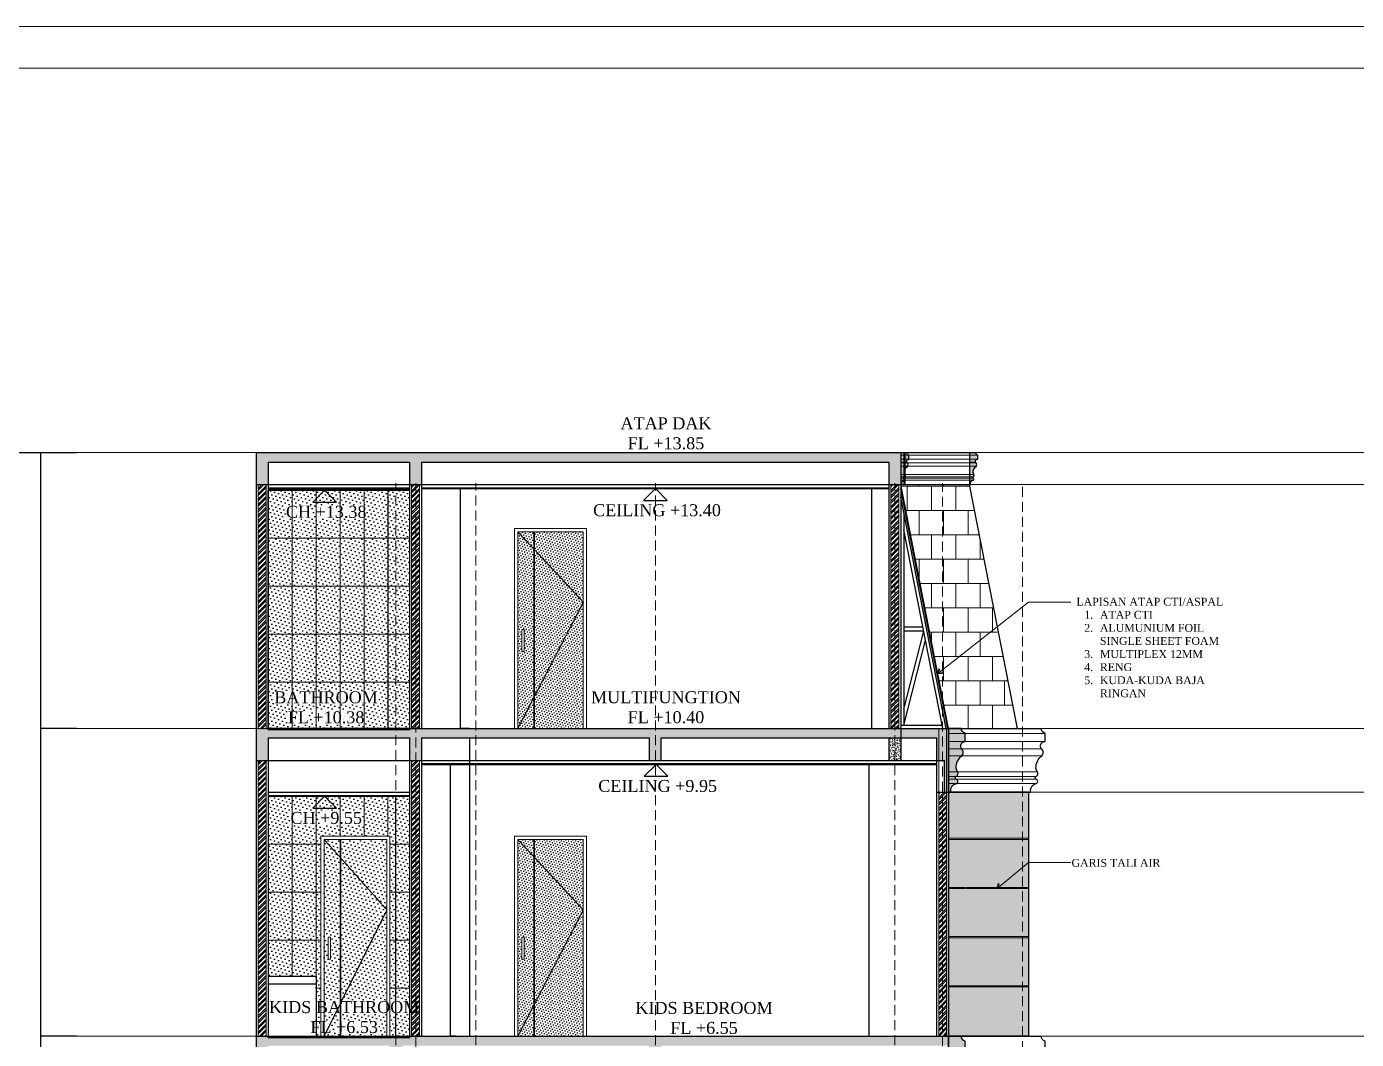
# Model space of a CAD drawing. Header units: millimetres. Extents: x -9564 to 494436, y -140371 to 4257.
# Drawn here: x 292177 to 308827, y -8415 to 4257 of the extents above; entities that cross this region are included whole.
import ezdxf

# ---------------------------------------------------------------- set-up
doc = ezdxf.new("R2010")
doc.units = ezdxf.units.MM
doc.header["$MEASUREMENT"] = 0
for name, pattern in [('DASHED', [0.75, 0.5, -0.25]), ('DASHED2', [0.375, 0.25, -0.125]), ('HIDDEN2', [0.1875, 0.125, -0.0625]), ('SLD-Solid', [0])]:
    doc.linetypes.add(name, pattern=pattern)
doc.layers.get('DEFPOINTS').update_dxf_attribs({"lineweight": 18})
for name, color, linetype, lineweight in [('09-Arsiran', 8, 'Continuous', 5), ('8', 8, 'Continuous', 5), ('AS', 8, 'HIDDEN2', 5), ('DIM', 1, 'Continuous', 5), ('Dimensi', 252, 'Continuous', 9), ('DINDING', 1, 'Continuous', 20), ('DOOR OPENING', 4, 'SLD-Solid', 5), ('LEGEND', 1, 'DASHED2', 50), ('XR-KOP A3_MOZART$0$KOP-A1$0$A-GRSKOP', 1, 'Continuous', 5)]:
    doc.layers.add(name, color=color, linetype=linetype, lineweight=lineweight)
for name, color, linetype in [('garis tipis', 251, 'Continuous'), ('HACH', 251, 'Continuous'), ('TEXT', 4, 'Continuous')]:
    doc.layers.add(name, color=color, linetype=linetype)
doc.styles.get("Standard").update_dxf_attribs({"font": 'arial.ttf'})
doc.styles.add('style1', font='times.ttf', dxfattribs={"height": 0.15})
doc.styles.add('style2', font='times.ttf', dxfattribs={"height": 0.18})
doc.dimstyles.new('ISO-25', dxfattribs={"dimtxt": 0.18, "dimasz": 0.12, "dimexe": 0.1, "dimexo": 0.1, "dimgap": 0.0625, "dimtad": 1, "dimtoh": 1, "dimdec": 0, "dimlfac": 1000, "dimtxsty": 'style2', "dimblk": 'ARCHTICK', "dimcen": 0.15, "dimclrd": 1, "dimclre": 1, "dimclrt": 4, "dimadec": 0, "dimazin": 0, "dimtfac": 1, "dimtdec": 0, "dimtmove": 0, "dimatfit": 3, "dimldrblk": 'OBLIQUE', "dimfxl": 1, "dimarcsym": 0})
pattern_1 = [(95, (184789.155, -140482.31), (28.018925, 23.5106715), [3.809999, -41.909992]), (40, (184789.155, -140482.31), (-32.0036846, 22.0353416), [3.0479994, -33.5281105]), (145.451445, (184791.49, -140480.35), (-3.984759, 45.546012), [3.238001, -35.618042]), (91.1842, (184781.97, -140475.125), (44.28204, 32.390676), [5.714999, -62.864988]), (141.635558, (184785.66, -140472.425), (-1.417323, 68.56534), [4.857004, -53.427112]), (36.18415, (184781.97, -140475.125), (-1.417323, 68.56534), [4.571993, -50.291937]), (66, (184787.36, -140473.328), (35.903989, 6.9790285), [3.809999, -41.909992]), (11, (184787.36, -140473.33), (-17.307982, 34.788232), [3.0479994, -33.527994]), (116.451445, (184790.35, -140472.747), (18.596007, 41.767261), [3.238001, -35.617981]), (82.5, (184789.155, -140482.309), (-11.52109165, 12.3946804), [0, -33.1215938, 0, -34.0359936, 0, -33.6549937]), (52.5, (184789.155, -140482.309), (-4.7179446, 23.6173956), [0, -19.4055963, 0, -32.359594, 0, -12.8269976]), (12.5, (184781.145, -140490.319), (19.9855688, 18.3652357), [0, -12.6999976, 0, -39.6239925, 0, -52.57799]), (2.5, (184777.553, -140493.911), (17.3527776, 24.544474), [0, -16.509997, 0, -26.314395, 0, -37.337993])]
pattern_2 = [(45, (251789.143, -140582.31), (-33.675954, 33.675954), []), (45, (251811.593, -140582.31), (-33.675954, 33.675954), [])]
pattern_3 = [(45, (184789.155, -140532.31), (-16.837977, 50.513931), [0, -47.624991])]

# ---------------------------------------------------------------- blocks, each defined once
blk = doc.blocks.new('lis atas')
at = {"true_color": 0x636466}
h = blk.add_hatch(color=251, dxfattribs=at)
h.dxf.hatch_style = 1
h.paths.add_polyline_path([(90.703, 140.132), (90.716, 140.132), (90.716, 140.147, -0.36498), (90.749, 140.187, 0.74874), (90.75, 140.215, -0.675931), (90.749, 140.231, 0.42987), (90.759, 140.26, -0.123299), (90.749, 140.283, -0.24485), (90.786, 140.361, 0.438632), (90.784, 140.404, -0.621787), (90.806, 140.451), (90.806, 140.501, -0.319918), (90.782, 140.532), (90.703, 140.532)])
blk.add_lwpolyline([(90.703, 140.132), (90.716, 140.132), (90.716, 140.147, -0.36498), (90.749, 140.187, 0.741922), (90.75, 140.214, -0.66528), (90.749, 140.231, 0.438756), (90.759, 140.26, -0.123299), (90.749, 140.283, -0.24485), (90.786, 140.361, 0.438632), (90.784, 140.404, -0.621787), (90.806, 140.451), (90.806, 140.501, -0.319918), (90.782, 140.532), (90.703, 140.532)], format="xyb", close=True)
blk = doc.blocks.new('lis 3')
at = {"true_color": 0x636466}
h = blk.add_hatch(color=251, dxfattribs=at)
h.dxf.hatch_style = 1
h.paths.add_polyline_path([(93.26, 135.846), (93.26, 135.946, -0.319918), (93.212, 136.009), (93.053, 136.009), (93.053, 135.209), (93.079, 135.209), (93.079, 135.238, -0.36498), (93.146, 135.317, 0.74874), (93.148, 135.373, -0.70461), (93.147, 135.407, 0.42104), (93.166, 135.463, -0.123299), (93.147, 135.51, -0.24485), (93.22, 135.667, 0.438632), (93.216, 135.752, -0.621787)])
blk.add_lwpolyline([(93.053, 135.209), (93.079, 135.209), (93.079, 135.238, -0.36498), (93.146, 135.317, 0.741922), (93.149, 135.373, -0.66528), (93.145, 135.406, 0.438756), (93.166, 135.463, -0.123299), (93.147, 135.51, -0.24485), (93.22, 135.667, 0.438632), (93.216, 135.752, -0.621787), (93.26, 135.846), (93.26, 135.946, -0.319918), (93.212, 136.009), (93.053, 136.009)], format="xyb", close=True)
blk = doc.blocks.new('aspot')
at = {"layer": '09-Arsiran'}
for p, q in [((110.262, 123.544), (110.262, 123.388)), ((112.012, 123.544), (112.012, 123.388)), ((113.012, 123.544), (113.012, 123.388)), ((115.26, 123.544), (115.26, 123.388)), ((118.257, 123.544), (118.257, 123.388)), ((119.857, 123.544), (119.857, 123.388)), ((109.873, 123.154), (110.029, 123.154)), ((110.496, 123.154), (110.652, 123.154)), ((111.623, 123.154), (111.779, 123.154)), ((112.246, 123.154), (112.402, 123.154)), ((112.623, 123.154), (112.779, 123.154)), ((113.246, 123.154), (113.402, 123.154)), ((114.871, 123.154), (115.026, 123.154)), ((115.493, 123.154), (115.649, 123.154)), ((117.868, 123.154), (118.024, 123.154)), ((118.857, 123.077), (118.857, 122.921)), ((119.468, 123.154), (119.624, 123.154)), ((110.274, 122.921), (110.274, 122.765)), ((112.024, 122.921), (112.024, 122.765)), ((113.024, 122.921), (113.024, 122.765)), ((115.271, 122.921), (115.271, 122.765)), ((118.269, 122.921), (118.269, 122.765)), ((119.869, 122.921), (119.869, 122.765)), ((112.512, 122.869), (112.512, 122.714)), ((118.468, 122.688), (118.624, 122.688)), ((118.491, 122.688), (118.647, 122.688)), ((119.091, 122.688), (119.247, 122.688)), ((112.123, 122.48), (112.279, 122.48)), ((112.746, 122.48), (112.902, 122.48)), ((118.869, 122.454), (118.869, 122.299)), ((112.524, 122.247), (112.524, 122.091))]:
    blk.add_line(p, q, dxfattribs=at)
for centre in [(110.262, 123.154), (112.012, 123.154), (113.012, 123.154), (115.26, 123.154), (118.257, 123.154), (119.857, 123.154), (118.857, 122.688), (112.512, 122.48)]:
    blk.add_circle(centre, 0.311, dxfattribs=at)
at = {"layer": 'AS'}
for p, q in [((110.262, 123.466), (110.262, 140.622)), ((112.012, 123.466), (112.012, 140.622)), ((112.262, 123.628), (112.262, 140.622)), ((113.012, 123.466), (113.012, 140.622)), ((115.26, 123.466), (115.26, 140.622)), ((118.257, 123.466), (118.257, 140.622)), ((118.857, 123.077), (118.857, 140.622)), ((119.857, 123.388), (119.857, 140.622)), ((112.262, 123.628), (112.512, 123.342)), ((112.512, 122.869), (112.512, 123.342))]:
    blk.add_line(p, q, dxfattribs=at)
at = {"layer": '09-Arsiran', "color": 2, "char_height": 0.228, "attachment_point": 1}
for s, insert in [('A', (110.16, 123.282)), ('B', (111.95, 123.277)), ('2', (112.95, 123.282)), ('D', (115.198, 123.282)), ('E', (118.195, 123.282)), ('G', (119.76, 123.282)), ('F', (118.795, 122.815)), ('C', (112.45, 122.607))]:
    blk.add_mtext_dynamic_manual_height_columns(s, width=0.05426, gutter_width=1.14, heights=[0], dxfattribs=dict(at, insert=insert))
blk = doc.blocks.new('_ArchTick')
at = {"color": 0, "linetype": 'ByBlock', "const_width": 0.15}
blk.add_lwpolyline([(-0.5, -0.5), (0.5, 0.5)], dxfattribs=at)
blk = doc.blocks.new('*D886')
at = {"color": 1, "lineweight": -2, "transparency": 16777216}
for p, q in [((292800, -8374), (292354, -8374)), ((292354, -12224), (292354, -8374)), ((292800, -12224), (292354, -12224))]:
    blk.add_line(p, q, dxfattribs=at)
at = {"layer": 'DEFPOINTS', "color": 0, "transparency": 16777216}
for p in [(292354, -8374), (292800, -8374), (292800, -12224)]:
    blk.add_point(p, dxfattribs=at)
at = {"color": 1, "lineweight": -2, "transparency": 16777216, "xscale": 0.12, "yscale": 0.12, "zscale": 0.12}
for p, rotation in [((292354, -8374), 90), ((292354, -12224), 270)]:
    blk.add_blockref('_ArchTick', p, dxfattribs=dict(at, rotation=rotation))
at = {"color": 4, "transparency": 16777216, "insert": (292354, -10299), "char_height": 0.18, "attachment_point": 5, "rotation": 90, "style": 'style2'}
blk.add_mtext('3849999', dxfattribs=at)
blk = doc.blocks.new('_Oblique')
at = {"color": 0, "linetype": 'ByBlock', "lineweight": -2}
blk.add_line((-0.5, -0.5), (0.5, 0.5), dxfattribs=at)
blk = doc.blocks.new('*D737')
at = {"color": 1, "lineweight": -2, "transparency": 16777216}
for p, q in [((292800, -4524), (292354, -4524)), ((292354, -8374), (292354, -4524)), ((292800, -8374), (292354, -8374))]:
    blk.add_line(p, q, dxfattribs=at)
at = {"layer": 'DEFPOINTS', "color": 0, "transparency": 16777216}
for p in [(292354, -4524), (292800, -4524), (292800, -8374)]:
    blk.add_point(p, dxfattribs=at)
at = {"color": 1, "lineweight": -2, "transparency": 16777216, "xscale": 0.12, "yscale": 0.12, "zscale": 0.12}
for p, rotation in [((292354, -4524), 90), ((292354, -8374), 270)]:
    blk.add_blockref('_ArchTick', p, dxfattribs=dict(at, rotation=rotation))
at = {"color": 4, "transparency": 16777216, "insert": (292354, -6449), "char_height": 0.18, "attachment_point": 5, "rotation": 90, "style": 'style2'}
blk.add_mtext('3849999', dxfattribs=at)
blk = doc.blocks.new('*D887')
at = {"color": 1, "lineweight": -2, "transparency": 16777216}
for p, q in [((292800, -1074), (292354, -1074)), ((292354, -4524), (292354, -1074)), ((292800, -4524), (292354, -4524))]:
    blk.add_line(p, q, dxfattribs=at)
at = {"layer": 'DEFPOINTS', "color": 0, "transparency": 16777216}
for p in [(292354, -1074), (292800, -1074), (292800, -4524)]:
    blk.add_point(p, dxfattribs=at)
at = {"color": 1, "lineweight": -2, "transparency": 16777216, "xscale": 0.12, "yscale": 0.12, "zscale": 0.12}
for p, rotation in [((292354, -1074), 90), ((292354, -4524), 270)]:
    blk.add_blockref('_ArchTick', p, dxfattribs=dict(at, rotation=rotation))
at = {"color": 4, "transparency": 16777216, "insert": (292354, -2799), "char_height": 0.18, "attachment_point": 5, "rotation": 90, "style": 'style2'}
blk.add_mtext('3449999', dxfattribs=at)
blk = doc.blocks.new('*D738')
at = {"color": 1, "lineweight": -2, "transparency": 16777216}
for p, q in [((292354, -1074), (291819, -1074)), ((291819, -1074), (291819, -14924)), ((292354, -14924), (291819, -14924))]:
    blk.add_line(p, q, dxfattribs=at)
at = {"layer": 'DEFPOINTS', "color": 0, "transparency": 16777216}
for p in [(292354, -1074), (291819, -14924), (292354, -14924)]:
    blk.add_point(p, dxfattribs=at)
at = {"color": 1, "lineweight": -2, "transparency": 16777216, "xscale": 0.12, "yscale": 0.12, "zscale": 0.12}
for p, rotation in [((291819, -1074), 90), ((291819, -14924), 270)]:
    blk.add_blockref('_ArchTick', p, dxfattribs=dict(at, rotation=rotation))
at = {"color": 4, "transparency": 16777216, "insert": (291819, -7999), "char_height": 0.18, "attachment_point": 5, "rotation": 90, "style": 'style2'}
blk.add_mtext('13849997', dxfattribs=at)
blk = doc.blocks.new('*D924')
at = {"color": 1, "lineweight": -2, "transparency": 16777216}
for p, q in [((302656, -4974), (302725, -4974)), ((302725, -8374), (302725, -4974)), ((302656, -8374), (302725, -8374))]:
    blk.add_line(p, q, dxfattribs=at)
at = {"layer": 'DEFPOINTS', "color": 0, "transparency": 16777216}
for p in [(302656, -4974), (302725, -4974), (302656, -8374)]:
    blk.add_point(p, dxfattribs=at)
at = {"color": 1, "lineweight": -2, "transparency": 16777216, "xscale": 0.12, "yscale": 0.12, "zscale": 0.12}
for p, rotation in [((302725, -4974), 90), ((302725, -8374), 270)]:
    blk.add_blockref('_ArchTick', p, dxfattribs=dict(at, rotation=rotation))
at = {"color": 4, "transparency": 16777216, "insert": (302725, -6674), "char_height": 0.18, "attachment_point": 5, "rotation": 90, "style": 'style2'}
blk.add_mtext('3399999', dxfattribs=at)
blk = doc.blocks.new('*D925')
at = {"color": 1, "lineweight": -2, "transparency": 16777216}
for p, q in [((302676, -1524), (302758, -1524)), ((302758, -4524), (302758, -1524)), ((302676, -4524), (302758, -4524))]:
    blk.add_line(p, q, dxfattribs=at)
at = {"layer": 'DEFPOINTS', "color": 0, "transparency": 16777216}
for p in [(302676, -1524), (302758, -1524), (302676, -4524)]:
    blk.add_point(p, dxfattribs=at)
at = {"color": 1, "lineweight": -2, "transparency": 16777216, "xscale": 0.12, "yscale": 0.12, "zscale": 0.12}
for p, rotation in [((302758, -1524), 90), ((302758, -4524), 270)]:
    blk.add_blockref('_ArchTick', p, dxfattribs=dict(at, rotation=rotation))
at = {"color": 4, "transparency": 16777216, "insert": (302758, -3024), "char_height": 0.18, "attachment_point": 5, "rotation": 90, "style": 'style2'}
blk.add_mtext('2999999', dxfattribs=at)
blk = doc.blocks.new('hsdh')
at = {"layer": 'XR-KOP A3_MOZART$0$KOP-A1$0$A-GRSKOP', "color": 0, "linetype": 'Continuous', "lineweight": 5}
blk.add_lwpolyline([(145480, 82601), (107945, 82601), (107945, 56197), (145480, 56197)], close=True, dxfattribs=at)
at = {"layer": 'XR-KOP A3_MOZART$0$KOP-A1$0$A-GRSKOP', "color": 5, "linetype": 'Continuous', "lineweight": 5}
blk.add_lwpolyline([(145017, 82138), (108409, 82138), (108409, 56660), (145017, 56660)], close=True, dxfattribs=at)
blk = doc.blocks.new('*D957')
at = {"color": 1, "lineweight": -2, "transparency": 16777216}
for p, q in [((297532, -4974), (297486, -4974)), ((297486, -8374), (297486, -4974)), ((297549, -8374), (297486, -8374))]:
    blk.add_line(p, q, dxfattribs=at)
at = {"layer": 'DEFPOINTS', "color": 0, "transparency": 16777216}
for p in [(297486, -4974), (297532, -4974), (297549, -8374)]:
    blk.add_point(p, dxfattribs=at)
at = {"color": 1, "lineweight": -2, "transparency": 16777216, "xscale": 0.12, "yscale": 0.12, "zscale": 0.12}
for p, rotation in [((297486, -4974), 90), ((297486, -8374), 270)]:
    blk.add_blockref('_ArchTick', p, dxfattribs=dict(at, rotation=rotation))
at = {"color": 4, "transparency": 16777216, "insert": (297486, -6674), "char_height": 0.18, "attachment_point": 5, "rotation": 90, "style": 'style2'}
blk.add_mtext('3399999', dxfattribs=at)
blk = doc.blocks.new('*D958')
at = {"color": 1, "lineweight": -2, "transparency": 16777216}
for p, q in [((296849, -5374), (296801, -5374)), ((296802, -8374), (296802, -5374)), ((296849, -8374), (296801, -8374))]:
    blk.add_line(p, q, dxfattribs=at)
at = {"layer": 'DEFPOINTS', "color": 0, "transparency": 16777216}
for p in [(296802, -5374), (296849, -5374), (296849, -8374)]:
    blk.add_point(p, dxfattribs=at)
at = {"color": 1, "lineweight": -2, "transparency": 16777216, "xscale": 0.12, "yscale": 0.12, "zscale": 0.12}
for p, rotation in [((296802, -5374), 90), ((296802, -8374), 270)]:
    blk.add_blockref('_ArchTick', p, dxfattribs=dict(at, rotation=rotation))
at = {"color": 4, "transparency": 16777216, "insert": (296801, -6874), "char_height": 0.18, "attachment_point": 5, "rotation": 90, "style": 'style2'}
blk.add_mtext('2999999', dxfattribs=at)
blk = doc.blocks.new('*D959')
at = {"color": 1, "lineweight": -2, "transparency": 16777216}
for p, q in [((297724, -1524), (297609, -1524)), ((297609, -4524), (297609, -1524)), ((297724, -4524), (297609, -4524))]:
    blk.add_line(p, q, dxfattribs=at)
at = {"layer": 'DEFPOINTS', "color": 0, "transparency": 16777216}
for p in [(297609, -1524), (297724, -1524), (297724, -4524)]:
    blk.add_point(p, dxfattribs=at)
at = {"color": 1, "lineweight": -2, "transparency": 16777216, "xscale": 0.12, "yscale": 0.12, "zscale": 0.12}
for p, rotation in [((297609, -1524), 90), ((297609, -4524), 270)]:
    blk.add_blockref('_ArchTick', p, dxfattribs=dict(at, rotation=rotation))
at = {"color": 4, "transparency": 16777216, "insert": (297609, -3024), "char_height": 0.18, "attachment_point": 5, "rotation": 90, "style": 'style2'}
blk.add_mtext('2999999', dxfattribs=at)
blk = doc.blocks.new('*D960')
at = {"color": 1, "lineweight": -2, "transparency": 16777216}
for p, q in [((296801, -1524), (296701, -1524)), ((296702, -4524), (296702, -1524)), ((296801, -4524), (296701, -4524))]:
    blk.add_line(p, q, dxfattribs=at)
at = {"layer": 'DEFPOINTS', "color": 0, "transparency": 16777216}
for p in [(296702, -1524), (296802, -1524), (296802, -4524)]:
    blk.add_point(p, dxfattribs=at)
at = {"color": 1, "lineweight": -2, "transparency": 16777216, "xscale": 0.12, "yscale": 0.12, "zscale": 0.12}
for p, rotation in [((296702, -1524), 90), ((296702, -4524), 270)]:
    blk.add_blockref('_ArchTick', p, dxfattribs=dict(at, rotation=rotation))
at = {"color": 4, "transparency": 16777216, "insert": (296701, -3024), "char_height": 0.18, "attachment_point": 5, "rotation": 90, "style": 'style2'}
blk.add_mtext('2999999', dxfattribs=at)

msp = doc.modelspace()

# ---------------------------------------------------------------- hatches: boundary and pattern name
h = msp.add_hatch()
h.set_pattern_fill('ANSI32', color=8, scale=4.999999)
h.set_pattern_definition(pattern_2)
h.paths.add_polyline_path([(295176.5237, -1473.5402), (295076.5238, -1473.5402), (295076.5238, -4523.5396), (295176.5237, -4523.5396)])
h.paths.add_polyline_path([(297096.5253, -1473.5402), (297051.5234, -1473.5402), (297051.5234, -4523.5396), (297096.5253, -4523.5396)])
h.paths.add_polyline_path([(297051.5234, -1473.5402), (296996.5253, -1473.5402), (296996.5253, -4523.5396), (297051.5234, -4523.5396)])
h.paths.add_polyline_path([(303096.5238, -1473.5402), (303046.5239, -1473.5402), (303046.5239, -4523.5396), (303096.5238, -4523.5396)])
h.paths.add_polyline_path([(303046.5239, -1473.5402), (302996.5238, -1473.5402), (302996.5238, -4523.5396), (303046.5239, -4523.5396)])
h = msp.add_hatch()
h.set_pattern_fill('DOTS', color=8, scale=29.999994, angle=45)
h.set_pattern_definition([(45, (184789.155, -140482.31), (-16.837977, 50.513931), [0, -47.624991])])
h.paths.add_polyline_path([(295201.5237, -1543.5402), (296971.5253, -1543.5402), (296971.5253, -4523.5396), (295201.5237, -4523.5396)])
h = msp.add_hatch()
h.set_pattern_fill('DOTS', color=8, scale=19.999996, angle=45)
h.set_pattern_definition([(45, (184789.155, -136682.31), (-11.225318, 33.675954), [0, -31.749994])])
h.paths.add_polyline_path([(298536.5742, -4118.9056), (298536.5742, -4523.5396), (299146.5741, -4523.5396), (299146.5741, -2943.5399)])
h.paths.add_polyline_path([(298526.5742, -2278.1742), (298326.5742, -2063.5401), (298326.5742, -4523.5396), (298526.5742, -4138.1739)])
h.paths.add_polyline_path([(298406.5742, -3561.0398), (298376.5742, -3561.0398), (298376.5742, -3286.0399), (298406.5742, -3286.0399)], flags=16)
h.paths.add_polyline_path([(298526.5742, -4138.1739), (298326.5742, -4523.5396), (298526.5742, -4523.5396)], flags=17)
h.paths.add_polyline_path([(298536.5742, -4118.9056), (299146.5741, -2943.5399), (298536.5742, -2288.9059)])
h.paths.add_polyline_path([(298536.5742, -2063.5401), (298536.5742, -2288.9059), (299146.5741, -2943.5399), (299146.5741, -2063.5401)])
h.paths.add_polyline_path([(298526.5742, -2063.5401), (298326.5742, -2063.5401), (298526.5742, -2278.1742)], flags=17)
h = msp.add_hatch()
h.set_pattern_fill('ANSI32', color=8, scale=4.999999)
h.set_pattern_definition(pattern_2)
h.paths.add_polyline_path([(303696.5238, -5323.5395), (303646.5238, -5323.5395), (303646.5238, -8373.5389), (303696.5238, -8373.5389)])
h.paths.add_polyline_path([(303646.5238, -5323.5395), (303596.5238, -5323.5395), (303596.5238, -8373.5389), (303646.5238, -8373.5389)])
h.paths.add_polyline_path([(297051.5234, -4923.5396), (296996.5253, -4923.5396), (296996.5253, -8373.5389), (297051.5234, -8373.5389)])
h.paths.add_polyline_path([(297096.5253, -4923.5396), (297051.5234, -4923.5396), (297051.5234, -8373.5389), (297096.5253, -8373.5389)])
h.paths.add_polyline_path([(295176.5237, -4923.5396), (295076.5238, -4923.5396), (295076.5238, -8373.5389), (295176.5237, -8373.5389)])
h = msp.add_hatch()
h.set_pattern_fill('DOTS', color=8, scale=19.999996, angle=45)
h.set_pattern_definition([(45, (264044.216, -140582.31), (-11.225318, 33.675954), [0, -31.749994])])
h.paths.add_polyline_path([(303721.5237, -5323.5395), (304721.5238, -5323.5395), (304721.5238, -8373.5389), (303721.5237, -8373.5389)])
h = msp.add_hatch()
h.set_pattern_fill('DOTS', color=8, scale=29.999994, angle=45)
h.set_pattern_definition(pattern_3)
h.paths.add_polyline_path([(295201.5237, -5373.5395), (296971.5253, -5373.5395), (296971.5253, -8373.5389), (296726.5226, -8373.5389), (296726.5226, -5873.5394), (295861.5236, -5873.5394), (295861.5236, -8373.5389), (295801.5236, -8373.5389), (295801.5236, -7623.5391), (295201.5237, -7623.5391)])
h = msp.add_hatch()
h.set_pattern_fill('DOTS', color=8, scale=29.999994, angle=45)
h.set_pattern_definition(pattern_3)
h.paths.add_polyline_path([(296111.5236, -7950.8634), (296111.5236, -8373.5389), (296686.5226, -8373.5389), (296686.5226, -6793.5392)])
h.paths.add_polyline_path([(295901.5236, -8373.5389), (296101.5236, -7970.9908), (296101.5236, -6137.7434), (295901.5236, -5913.5394)])
h.paths.add_polyline_path([(295981.5236, -7411.0391), (295951.5236, -7411.0391), (295951.5236, -7136.0392), (295981.5236, -7136.0392)], flags=16)
h.paths.add_polyline_path([(295901.5236, -8373.5389), (296101.5236, -8373.5389), (296101.5236, -7970.9908)], flags=17)
h.paths.add_polyline_path([(296111.5236, -7950.8634), (296686.5226, -6793.5392), (296111.5236, -6148.9536)])
h.paths.add_polyline_path([(296111.5236, -5913.5394), (296111.5236, -6148.9536), (296686.5226, -6793.5392), (296686.5226, -5913.5394)])
h.paths.add_polyline_path([(296101.5236, -6137.7434), (296101.5236, -5913.5394), (295901.5236, -5913.5394)], flags=17)
h = msp.add_hatch()
h.set_pattern_fill('DOTS', color=8, scale=19.999996, angle=45)
h.set_pattern_definition([(45, (184789.155, -140532.31), (-11.225318, 33.675954), [0, -31.749994])])
h.paths.add_polyline_path([(298536.5742, -7968.9049), (298536.5742, -8373.5389), (299146.5741, -8373.5389), (299146.5741, -6793.5392)])
h.paths.add_polyline_path([(298526.5742, -6128.1735), (298326.5742, -5913.5394), (298326.5742, -8373.5389), (298526.5742, -7988.1731)])
h.paths.add_polyline_path([(298406.5742, -7411.0391), (298376.5742, -7411.0391), (298376.5742, -7136.0392), (298406.5742, -7136.0392)], flags=16)
h.paths.add_polyline_path([(298526.5742, -7988.1731), (298326.5742, -8373.5389), (298526.5742, -8373.5389)], flags=17)
h.paths.add_polyline_path([(298536.5742, -7968.9049), (299146.5741, -6793.5392), (298536.5742, -6138.9052)])
h.paths.add_polyline_path([(298536.5742, -5913.5394), (298536.5742, -6138.9052), (299146.5741, -6793.5392), (299146.5741, -5913.5394)])
h.paths.add_polyline_path([(298526.5742, -5913.5394), (298326.5742, -5913.5394), (298526.5742, -6128.1735)], flags=17)
at = {"layer": '09-Arsiran'}
h = msp.add_hatch(dxfattribs=at)
h.set_pattern_fill('AR-B88', color=256, scale=1.5, angle=0.001)
h.set_pattern_definition([(0.001, (184789.16, -140482.3), (-0.0053, 304.79994), []), (90.001, (184789.16, -140482.31), (-152.40529, 304.79728), [304.79994, -304.79994])])
h.paths.add_polyline_path([(303646.5238, -4142.2903), (303721.5237, -4523.5396), (304581.8594, -4523.5396), (303981.8595, -1473.5402), (303646.5238, -1473.5402)])
h.paths.add_polyline_path([(303646.5238, -1473.5402), (303121.5238, -1473.5402), (303646.5238, -4142.2903)])
at = {"layer": 'DIM', "true_color": 0x636466}
h = msp.add_hatch(dxfattribs=at)
h.set_pattern_fill('AR-CONC', color=251, scale=0.2, angle=45)
h.set_pattern_definition(pattern_1)
h.paths.add_polyline_path([(295051.5238, -1073.5403), (295051.5238, -1473.5402), (295201.5237, -1473.5402), (295201.5237, -1193.5403), (296971.5253, -1193.5403), (296971.5253, -1473.5402), (297121.5253, -1473.5402), (297121.5253, -1193.5403), (302971.5238, -1193.5403), (302971.5238, -1473.5402), (303121.5238, -1473.5402), (303121.5238, -1073.5403)])
h = msp.add_hatch(dxfattribs=at)
h.set_pattern_fill('AR-CONC', color=251, scale=0.2, angle=45)
h.set_pattern_definition([(95, (184801.742, -136682.23), (28.018925, 23.5106715), [3.809999, -41.909992]), (40, (184801.742, -136682.23), (-32.003685, 22.0353416), [3.0479994, -33.5281105]), (145.451445, (184804.077, -136680.27), (-3.984759, 45.546012), [3.238001, -35.618042]), (91.1842, (184794.56, -136675.046), (44.28204, 32.390676), [5.714999, -62.864988]), (141.635558, (184798.25, -136672.347), (-1.417323, 68.56534), [4.857004, -53.427112]), (36.18415, (184794.56, -136675.046), (-1.417323, 68.56534), [4.571993, -50.291937]), (66, (184799.946, -136673.25), (35.903989, 6.9790285), [3.809999, -41.909992]), (11, (184799.946, -136673.25), (-17.307982, 34.788232), [3.0479994, -33.527994]), (116.451445, (184802.94, -136672.67), (18.596007, 41.767261), [3.238001, -35.617981]), (82.5, (184801.742, -136682.23), (-11.5210916, 12.3946804), [0, -33.1215938, 0, -34.0359936, 0, -33.6549937]), (52.5, (184801.742, -136682.23), (-4.7179446, 23.6173956), [0, -19.4055963, 0, -32.359594, 0, -12.8269976]), (12.5, (184793.732, -136690.24), (19.9855688, 18.3652357), [0, -12.6999976, 0, -39.6239925, 0, -52.57799]), (2.5, (184790.14, -136693.833), (17.3527776, 24.544474), [0, -16.509997, 0, -26.314395, 0, -37.337993])])
h.paths.add_polyline_path([(297814.1104, -4523.4604), (297064.1105, -4523.4604), (297064.1105, -4643.4604), (297814.1104, -4643.4604)])
h.paths.add_polyline_path([(296814.1106, -4543.5396), (295051.5238, -4543.5396), (295051.5238, -4923.4604), (295201.5237, -4923.4604), (295201.5237, -4643.4604), (296971.5253, -4643.4604), (296971.5253, -4923.4604), (296814.1106, -4923.4604)])
h.paths.add_polyline_path([(300061.6116, -4523.4604), (297814.1104, -4523.4604), (297814.1104, -4643.4604), (299974.0245, -4643.4604), (299974.0245, -4923.4604), (300061.6116, -4923.4604)])
h.paths.add_polyline_path([(302984.111, -4523.4604), (300061.6116, -4523.4604), (300061.6116, -4923.4604), (300124.0245, -4923.5396), (300124.0245, -4643.5396), (302984.111, -4643.4604)])
h.paths.add_polyline_path([(303121.5238, -4523.4604), (302984.111, -4523.4604), (302984.111, -4643.4604), (303121.5238, -4643.4604)])
h.paths.add_polyline_path([(296971.5253, -4523.4604), (296971.5253, -4543.5396), (296814.1106, -4543.5396), (296814.1106, -4923.4604), (297121.5253, -4923.4604), (297121.5253, -4643.4604), (297064.1105, -4643.4604), (297064.1105, -4523.4604)])
h = msp.add_hatch(dxfattribs=at)
h.set_pattern_fill('AR-CONC', color=251, scale=0.2, angle=45)
h.set_pattern_definition([(95, (184789.155, -136682.31), (28.018925, 23.5106715), [3.809999, -41.909992]), (40, (184789.155, -136682.31), (-32.003685, 22.0353416), [3.0479994, -33.5281105]), (145.451445, (184791.49, -136680.35), (-3.984759, 45.546012), [3.238001, -35.618042]), (91.1842, (184781.97, -136675.125), (44.28204, 32.390676), [5.714999, -62.864988]), (141.635558, (184785.66, -136672.426), (-1.417323, 68.56534), [4.857004, -53.427112]), (36.18415, (184781.97, -136675.125), (-1.417323, 68.56534), [4.571993, -50.291937]), (66, (184787.36, -136673.33), (35.903989, 6.9790285), [3.809999, -41.909992]), (11, (184787.36, -136673.33), (-17.307982, 34.788232), [3.0479994, -33.527994]), (116.451445, (184790.35, -136672.748), (18.596007, 41.767261), [3.238001, -35.617981]), (82.5, (184789.155, -136682.31), (-11.5210916, 12.3946804), [0, -33.1215938, 0, -34.0359936, 0, -33.6549937]), (52.5, (184789.155, -136682.31), (-4.7179446, 23.6173956), [0, -19.4055963, 0, -32.359594, 0, -12.8269976]), (12.5, (184781.145, -136690.32), (19.9855688, 18.3652357), [0, -12.6999976, 0, -39.6239925, 0, -52.57799]), (2.5, (184777.553, -136693.912), (17.3527776, 24.544474), [0, -16.509997, 0, -26.314395, 0, -37.337993])])
h.paths.add_polyline_path([(303121.5238, -4643.5396), (303046.5239, -4643.5396), (303046.5239, -4923.5396), (303121.5238, -4923.5396)])
h.paths.add_polyline_path([(303046.5239, -4643.5396), (302971.5238, -4643.5396), (302971.5238, -4923.5396), (303046.5239, -4923.5396)])
h = msp.add_hatch(dxfattribs=at)
h.set_pattern_fill('AR-CONC', color=251, scale=0.2, angle=45)
h.set_pattern_definition(pattern_1)
h.paths.add_polyline_path([(303646.5238, -4523.5396), (303121.5238, -4523.5396), (303121.5238, -4643.5396), (303571.5237, -4643.5396), (303571.5237, -4923.5396), (303646.5238, -4923.5396)])
h.paths.add_polyline_path([(303721.5237, -4523.5396), (303646.5238, -4523.5396), (303646.5238, -4923.5396), (303671.5237, -4923.5396), (303671.5237, -5323.5395), (303721.5237, -5323.5395)])
h = msp.add_hatch(dxfattribs=at)
h.set_pattern_fill('AR-CONC', color=251, scale=0.2, angle=45)
h.set_pattern_definition([(95, (184789.155, -140532.31), (28.018925, 23.5106715), [3.809999, -41.909992]), (40, (184789.155, -140532.31), (-32.003685, 22.0353416), [3.0479994, -33.5281105]), (145.451445, (184791.49, -140530.35), (-3.984759, 45.546012), [3.238001, -35.618042]), (91.1842, (184781.97, -140525.125), (44.28204, 32.390676), [5.714999, -62.864988]), (141.635558, (184785.66, -140522.425), (-1.417323, 68.56534), [4.857004, -53.427112]), (36.18415, (184781.97, -140525.125), (-1.417323, 68.56534), [4.571993, -50.291937]), (66, (184787.36, -140523.328), (35.903989, 6.9790285), [3.809999, -41.909992]), (11, (184787.36, -140523.33), (-17.307982, 34.788232), [3.0479994, -33.527994]), (116.451445, (184790.35, -140522.747), (18.596007, 41.767261), [3.238001, -35.617981]), (82.5, (184789.155, -140532.309), (-11.5210916, 12.3946804), [0, -33.1215938, 0, -34.0359936, 0, -33.6549937]), (52.5, (184789.155, -140532.309), (-4.7179446, 23.6173956), [0, -19.4055963, 0, -32.359594, 0, -12.8269976]), (12.5, (184781.145, -140540.319), (19.9855688, 18.3652357), [0, -12.6999976, 0, -39.6239925, 0, -52.57799]), (2.5, (184777.553, -140543.911), (17.3527776, 24.544474), [0, -16.509997, 0, -26.314395, 0, -37.337993])])
h.paths.add_polyline_path([(297801.5232, -8373.5389), (297051.5234, -8373.5389), (297051.5234, -8493.5389), (297801.5232, -8493.5389)])
h.paths.add_polyline_path([(300049.0245, -8373.5389), (297801.5232, -8373.5389), (297801.5232, -8493.5389), (299974.0245, -8493.5389), (299974.0245, -8873.5388), (300049.0245, -8873.5388)])
h.paths.add_polyline_path([(302971.5238, -8373.5389), (300049.0245, -8373.5389), (300049.0245, -8873.5388), (300124.0245, -8873.5388), (300124.0245, -8493.5389), (302971.5238, -8493.5389)])
h.paths.add_polyline_path([(303721.5231, -8373.5389), (302971.5238, -8373.5389), (302971.5238, -8493.5389), (303721.5231, -8493.5389)])
h.paths.add_polyline_path([(296971.5253, -8373.5389), (296971.5253, -8393.5389), (296801.5234, -8393.5389), (296801.5234, -8873.5388), (296876.5226, -8873.5388), (296876.5226, -8493.5389), (297051.5234, -8493.5389), (297051.5234, -8373.5389)])
h.paths.add_polyline_path([(296801.5234, -8393.5389), (295201.5237, -8393.5389), (295201.5237, -8373.5389), (295051.5238, -8373.5389), (295051.5238, -8873.5388), (295201.5237, -8873.5388), (295201.5237, -8493.5389), (296726.5226, -8493.5389), (296726.5226, -8873.5388), (296801.5234, -8873.5388)])

# ---------------------------------------------------------------- linework, layer by layer
for p, q in [((295051.5238, -1073.5403), (295051.5238, -15283.5376)), ((295051.5238, -1073.5403), (303981.8598, -1073.5403)), ((303121.5238, -1073.5403), (303121.5238, -4923.5396)), ((303161.5238, -1073.5403), (303161.5238, -1473.5402)), ((303171.5238, -1073.5403), (303171.5238, -1473.5402)), ((295201.5237, -1193.5403), (295201.5237, -4523.5396)), ((295201.5237, -1193.5403), (296971.5253, -1193.5403)), ((296971.5253, -1193.5403), (296971.5253, -4523.5396)), ((297121.5253, -1193.5403), (302971.5238, -1193.5403)), ((297121.5253, -1193.5403), (297121.5253, -4523.5396)), ((302971.5238, -1193.5403), (302971.5238, -4523.5396)), ((303121.5238, -1193.5403), (303198.0866, -1193.5403)), ((303981.8598, -1193.5403), (304058.4223, -1193.5403)), ((303721.5237, -4523.5396), (303121.5238, -1473.5402)), ((304581.8594, -4523.5396), (303981.8595, -1473.5402)), ((296107.4767, -1523.5402), (295201.5237, -1523.5402)), ((296971.5253, -1543.5402), (295201.5237, -1543.5402)), ((297121.5253, -1523.5402), (302971.5238, -1523.5402)), ((303711.332, -4523.5396), (303121.5238, -1525.3478)), ((303690.9487, -4523.5396), (303121.5238, -1628.963)), ((303161.5238, -1832.2963), (303161.5238, -4483.5397)), ((303650.1821, -4523.5396), (303161.5238, -2039.5267)), ((303401.0666, -3257.2025), (303161.5238, -3257.2025)), ((303161.5238, -4281.8328), (303410.9026, -3307.2025)), ((303410.9026, -3307.2025), (303161.5238, -3307.2025)), ((303161.5238, -4483.5397), (303433.3355, -3421.2364)), ((303121.5238, -4483.5397), (303642.3132, -4483.5397)), ((295051.5238, -4523.5396), (303121.5238, -4523.5396)), ((295201.5237, -4543.5396), (295201.5237, -4523.5396)), ((296971.5253, -4543.5396), (295201.5237, -4543.5396)), ((295201.5237, -4643.5396), (295201.5237, -8373.5389)), ((295201.5237, -4643.5396), (296971.5253, -4643.5396)), ((296971.5253, -4523.5396), (296971.5253, -4543.5396)), ((296971.5253, -4643.5396), (296971.5253, -8373.5389)), ((297121.5253, -4643.5396), (299974.0245, -4643.5396)), ((297121.5253, -4643.5396), (297121.5253, -8373.5389)), ((297721.5252, -4643.5396), (297721.5252, -8373.5389)), ((299974.0245, -4923.5396), (299974.0245, -4643.5396)), ((300124.0245, -4643.5396), (302971.5242, -4643.5396)), ((300124.0245, -4923.5396), (300124.0245, -4643.5396)), ((302971.5238, -4643.5396), (302971.5238, -4923.5396)), ((302971.5242, -4643.5396), (303571.5237, -4643.5396)), ((303121.5238, -4523.5396), (304880.2737, -4523.5396)), ((303571.5238, -8373.5389), (303571.5238, -4643.5396)), ((303721.5237, -4523.5396), (303721.5237, -5323.5395)), ((303721.5238, -11463.5752), (303721.5238, -4523.5396)), ((297121.5253, -4973.5396), (303571.5238, -4973.5396)), ((302971.5238, -4923.5396), (303121.5238, -4923.5396)), ((303571.5238, -4923.5396), (303671.5237, -4923.5396)), ((303671.5237, -5323.5395), (303671.5237, -4923.5396)), ((295201.5237, -5323.5395), (296971.5253, -5323.5395)), ((303571.5237, -5323.5395), (303721.5238, -5323.5395)), ((303721.5237, -5323.5395), (303721.5237, -8373.5389)), ((304721.5238, -5323.5395), (303721.5238, -5323.5395)), ((304721.5238, -5323.5395), (304721.5238, -8373.5389)), ((295201.5237, -5363.5395), (296971.5253, -5363.5395)), ((296107.4767, -5373.5395), (295201.5237, -5373.5395)), ((295201.5237, -5373.5395), (296971.5253, -5373.5395)), ((295201.5237, -7623.5391), (295801.5236, -7623.5391)), ((295801.5236, -7623.5391), (295801.5236, -7723.539)), ((295801.5236, -7723.539), (295201.5237, -7723.539)), ((295801.5236, -7723.539), (295801.5236, -8373.5389)), ((295051.5238, -8373.5389), (303721.5234, -8373.5389)), ((295201.5237, -8393.5389), (295201.5237, -8373.5389)), ((296971.5253, -8393.5389), (295201.5237, -8393.5389)), ((296971.5253, -8373.5389), (296971.5253, -8393.5389)), ((303721.5234, -8373.5389), (304880.2737, -8373.5389))]:
    msp.add_line(p, q)
for points in [[(295201.5237, -1543.5402), (296971.5253, -1543.5402), (296971.5253, -4523.5396), (295201.5237, -4523.5396)], [(303721.5237, -5323.5395), (304721.5238, -5323.5395), (304721.5238, -8373.5389), (303721.5237, -8373.5389)]]:
    msp.add_lwpolyline(points, close=True)
for points in [[(295907.5581, -1543.5402), (295759.5637, -1691.5346), (296055.5525, -1691.5346), (295907.5581, -1543.5402)], [(300049.0245, -1523.5402), (299901.0301, -1671.5346), (300197.0189, -1671.5346), (300049.0245, -1523.5402)], [(300057.4013, -4973.5396), (299909.4069, -5121.534), (300205.3957, -5121.534), (300057.4013, -4973.5396)], [(295907.5581, -5373.5395), (295759.5637, -5521.5339), (296055.5525, -5521.5339), (295907.5581, -5373.5395)]]:
    msp.add_lwpolyline(points)
for points in [[(304721.5238, -5323.5395), (304747.7662, -5323.5395), (304747.7662, -5294.3306, -0.3649802613), (304814.3279, -5215.2921, 0.7419223053), (304816.9791, -5159.4546, -0.6652802154), (304813.4888, -5126.4733, 0.4387564717), (304833.9136, -5068.8708, -0.1232988423), (304814.9791, -5022.0574, -0.2448504759), (304888.7102, -4865.5323, 0.4386320969), (304883.9768, -4780.1939, -0.6217871936), (304927.8987, -4686.0396), (304927.8987, -4586.0396, -0.3199175428), (304880.2737, -4523.5396)], [(304721.5238, -9173.5388), (304747.7662, -9173.5388), (304747.7662, -9144.3299, -0.3649802613), (304814.3279, -9065.2914, 0.7419223053), (304816.9791, -9009.4538, -0.6652802154), (304813.4888, -8976.4726, 0.4387564717), (304833.9136, -8918.8701, -0.1232988423), (304814.9791, -8872.0566, -0.2448504759), (304888.7102, -8715.5316, 0.4386320969), (304883.9768, -8630.1931, -0.6217871936), (304927.8987, -8536.0389), (304927.8987, -8436.0389, -0.3199175428), (304880.2737, -8373.5389)]]:
    msp.add_lwpolyline(points, format="xyb")
at = {"layer": '09-Arsiran'}
for p, q in [((304085.0472, -1104.7903), (303121.5238, -1104.7903)), ((304085.0472, -1154.7903), (303121.5238, -1154.7903)), ((304063.0863, -1201.8674), (303121.5238, -1201.8674)), ((304065.453, -1244.5366), (303121.5238, -1244.5366)), ((304038.0547, -1346.2059), (303121.5238, -1346.2059)), ((304027.8423, -1375.0071), (303121.5238, -1375.0071)), ((304029.5874, -1391.4978), (303121.5238, -1391.4978)), ((304028.2618, -1419.4166), (303121.5238, -1419.4166)), ((304927.8987, -4586.0396), (303721.5237, -4586.0396)), ((304927.8987, -4686.0396), (303721.5237, -4686.0396)), ((304883.9768, -4780.1939), (303721.5237, -4780.1939)), ((304888.7102, -4865.5323), (303721.5237, -4865.5323)), ((304833.9136, -5068.8708), (303721.5237, -5068.8708)), ((304813.4888, -5126.4733), (303721.5237, -5126.4733)), ((304816.9791, -5159.4546), (303721.5237, -5159.4546)), ((304814.3279, -5215.2921), (303721.5237, -5215.2921)), ((303721.5238, -5898.5394), (304721.5238, -5898.5394)), ((303721.5238, -5913.5394), (304721.5238, -5913.5394)), ((303721.5238, -6513.5393), (303926.5227, -6513.5393)), ((303721.5238, -6528.5393), (303926.5227, -6528.5393)), ((303936.5221, -6513.5393), (304721.5237, -6513.5393)), ((303936.5221, -6528.5393), (304721.5237, -6528.5393)), ((303721.5238, -7128.5392), (303926.5227, -7128.5392)), ((303721.5238, -7143.5392), (303926.5227, -7143.5392)), ((303926.5227, -7128.5392), (304721.5237, -7128.5392)), ((303926.5227, -7143.5392), (304721.5237, -7143.5392)), ((303721.5238, -7743.539), (303926.5227, -7743.539)), ((303721.5238, -7758.539), (303926.5227, -7758.539)), ((303926.5227, -7743.539), (304721.5237, -7743.539)), ((303926.5227, -7758.539), (304721.5237, -7758.539))]:
    msp.add_line(p, q, dxfattribs=at)
at = {"layer": '8'}
for p, q in [((295076.5238, -1473.5402), (295076.5238, -4523.5396)), ((295176.5237, -1473.5402), (295176.5237, -4523.5396)), ((296996.5253, -1473.5402), (296996.5253, -4523.5396)), ((297096.5253, -1473.5402), (297096.5253, -4523.5396)), ((302996.5238, -1473.5402), (302996.5238, -4523.5396)), ((303096.5238, -1473.5402), (303096.5238, -4523.5396)), ((295501.5237, -1543.5402), (295501.5237, -4523.5396)), ((295801.5236, -1543.5402), (295801.5236, -4523.5396)), ((296101.5236, -1543.5402), (296101.5236, -4523.5396)), ((296401.5235, -1543.5402), (296401.5235, -4523.5396)), ((296701.5235, -1543.5402), (296701.5235, -4523.5396)), ((296971.5253, -2143.5401), (295201.5237, -2143.5401)), ((296971.5253, -2743.54), (295201.5237, -2743.54)), ((303586.8467, -3838.9317), (304721.8393, -2945.359)), ((304721.8393, -2945.359), (305253.2956, -2945.359)), ((296971.5253, -3343.5399), (295201.5237, -3343.5399)), ((303586.8467, -3838.9317), (303600.1012, -3776.6554)), ((303611.2232, -3784.5626), (303586.8467, -3838.9317)), ((303644.6913, -3824.6413), (303586.8467, -3838.9317)), ((303600.1012, -3776.6554), (303611.2232, -3784.5626)), ((303650.4884, -3836.9951), (303644.6913, -3824.6413)), ((296971.5253, -3943.5398), (295201.5237, -3943.5398)), ((303586.8467, -3838.9317), (303650.4884, -3836.9951)), ((303596.5238, -8373.5389), (303596.5238, -4523.5396)), ((303696.5238, -8373.5389), (303696.5238, -4523.5396)), ((295076.5238, -4923.5396), (295076.5238, -8373.5389)), ((295176.5237, -4923.5396), (295176.5237, -8373.5389)), ((296996.5253, -4923.5396), (296996.5253, -8373.5389)), ((297096.5253, -4923.5396), (297096.5253, -8373.5389)), ((295501.5237, -5373.5395), (295501.5237, -7623.5391)), ((295801.5236, -5373.5395), (295801.5236, -8373.5389)), ((296101.5236, -5373.5395), (296101.5236, -5873.5394)), ((296401.5235, -5373.5395), (296401.5235, -5873.5394)), ((296701.5235, -5373.5395), (296701.5235, -5873.5394)), ((295201.5237, -5973.5394), (295861.5236, -5973.5394)), ((296726.5226, -5973.5394), (296971.5253, -5973.5394)), ((304329.0229, -6528.5393), (304721.8393, -6200.5145)), ((304721.8393, -6200.5145), (305253.2956, -6200.5145)), ((304329.0229, -6528.5393), (304342.2774, -6466.263)), ((304353.3994, -6474.1701), (304329.0229, -6528.5393)), ((304342.2774, -6466.263), (304353.3994, -6474.1701)), ((295201.5237, -6573.5393), (295861.5236, -6573.5393)), ((296726.5226, -6573.5393), (296971.5253, -6573.5393)), ((304386.8675, -6514.2489), (304329.0229, -6528.5393)), ((304329.0229, -6528.5393), (304392.6646, -6526.6027)), ((304392.6646, -6526.6027), (304386.8675, -6514.2489)), ((295201.5237, -7173.5392), (295861.5236, -7173.5392)), ((296726.5226, -7173.5392), (296971.5253, -7173.5392)), ((295801.5236, -7773.539), (295861.5236, -7773.539)), ((296726.5226, -7773.539), (296971.5253, -7773.539))]:
    msp.add_line(p, q, dxfattribs=at)
at = {"layer": 'AS'}
for p, q in [((295051.5238, -1073.5403), (292800.2032, -1073.5403)), ((304061.2347, -1073.5403), (312696.5223, -1073.5403)), ((303994.981, -1473.5402), (312696.5223, -1473.5402)), ((295051.5238, -4523.5396), (292800.2032, -4523.5396)), ((304880.2737, -4523.5396), (312696.5223, -4523.5396)), ((304747.7662, -5323.5395), (312696.5223, -5323.5395)), ((295051.5238, -8373.5389), (292800.2032, -8373.5389)), ((304880.2737, -8373.5389), (312696.5223, -8373.5389))]:
    msp.add_line(p, q, dxfattribs=at)
at = {"layer": 'Dimensi'}
for p, q in [((295951.5236, -7411.0391), (295951.5236, -7136.0392)), ((295951.5236, -7136.0392), (295981.5236, -7136.0392)), ((295981.5236, -7136.0392), (295981.5236, -7411.0391)), ((295951.5236, -7411.0391), (295981.5236, -7411.0391))]:
    msp.add_line(p, q, dxfattribs=at)
at = {"layer": 'DINDING'}
for p, q in [((298286.5742, -4523.5396), (299186.5741, -4523.5396)), ((296726.5226, -5873.5394), (295861.5236, -5873.5394)), ((295861.5236, -8373.5389), (295861.5236, -5873.5394)), ((296726.5226, -5873.5394), (296726.5226, -8373.5389)), ((295861.5236, -8373.5389), (296726.5226, -8373.5389)), ((298286.5742, -8373.5389), (299186.5741, -8373.5389))]:
    msp.add_line(p, q, dxfattribs=at)
at = {"layer": 'DOOR OPENING', "linetype": 'Continuous', "transparency": 33554687}
for p, q in [((299186.5741, -2023.5401), (298286.5742, -2023.5401)), ((298286.5742, -4523.5396), (298286.5742, -2023.5401)), ((298326.5742, -2063.5401), (298326.5742, -4523.5396)), ((299146.5741, -2063.5401), (298326.5742, -2063.5401)), ((298526.5742, -2063.5401), (298526.5742, -4523.5396)), ((298536.5742, -2063.5401), (298536.5742, -4523.5396)), ((299146.5741, -4523.5396), (299146.5741, -2063.5401)), ((299186.5741, -2023.5401), (299186.5741, -4523.5396)), ((298376.5742, -3561.0398), (298376.5742, -3286.0399)), ((298376.5742, -3286.0399), (298406.5742, -3286.0399)), ((298406.5742, -3286.0399), (298406.5742, -3561.0398)), ((298376.5742, -3561.0398), (298406.5742, -3561.0398)), ((295901.5236, -5913.5394), (295901.5236, -8373.5389)), ((296686.5226, -5913.5394), (295901.5236, -5913.5394)), ((296101.5236, -5913.5394), (296101.5236, -8373.5389)), ((296111.5236, -5913.5394), (296111.5236, -8373.5389)), ((296686.5226, -8373.5389), (296686.5226, -5913.5394)), ((299186.5741, -5873.5394), (298286.5742, -5873.5394)), ((298286.5742, -8373.5389), (298286.5742, -5873.5394)), ((298326.5742, -5913.5394), (298326.5742, -8373.5389)), ((299146.5741, -5913.5394), (298326.5742, -5913.5394)), ((298526.5742, -5913.5394), (298526.5742, -8373.5389)), ((298536.5742, -5913.5394), (298536.5742, -8373.5389)), ((299146.5741, -8373.5389), (299146.5741, -5913.5394)), ((299186.5741, -5873.5394), (299186.5741, -8373.5389)), ((298376.5742, -7411.0391), (298376.5742, -7136.0392)), ((298376.5742, -7136.0392), (298406.5742, -7136.0392)), ((298406.5742, -7136.0392), (298406.5742, -7411.0391)), ((298376.5742, -7411.0391), (298406.5742, -7411.0391))]:
    msp.add_line(p, q, dxfattribs=at)
msp.add_lwpolyline([(295201.5237, -5373.5395), (296971.5253, -5373.5395), (296971.5253, -8373.5389), (296726.5226, -8373.5389), (296726.5226, -5873.5394), (295861.5236, -5873.5394), (295861.5236, -8373.5389), (295801.5236, -8373.5389), (295801.5236, -7623.5391), (295201.5237, -7623.5391), (295201.5237, -5373.5395)], dxfattribs=at)
at = {"layer": 'garis tipis'}
for p, q in [((295051.5234, -1473.5402), (302971.5238, -1473.5402)), ((295051.5238, -1473.5402), (303994.981, -1473.5402)), ((295051.5238, -1473.5402), (303994.981, -1473.5402)), ((295051.5238, -1473.5402), (303571.5237, -1473.5402)), ((295201.5237, -1473.5402), (296971.5253, -1473.5402)), ((295201.5237, -1513.5402), (296971.5253, -1513.5402)), ((295201.5237, -1523.5402), (296971.5253, -1523.5402)), ((297121.5253, -1513.5402), (302971.5238, -1513.5402)), ((295051.5234, -4923.5396), (303571.5237, -4923.5396)), ((295051.5238, -4923.5396), (303571.5237, -4923.5396)), ((297121.5253, -4963.5396), (303571.5238, -4963.5396))]:
    msp.add_line(p, q, dxfattribs=at)
at = {"layer": 'HACH', "linetype": 'DASHED', "ltscale": 0.3}
for points in [[(298326.5742, -2063.5401), (299146.5741, -2943.5399), (298326.5742, -4523.5396)], [(295901.5236, -5913.5394), (296686.5226, -6793.5392), (295901.5236, -8373.5389)], [(298326.5742, -5913.5394), (299146.5741, -6793.5392), (298326.5742, -8373.5389)]]:
    msp.add_lwpolyline(points, dxfattribs=at)

# ---------------------------------------------------------------- block references
at = {"xscale": 999.9998119083025, "yscale": 999.9998119083025, "zscale": 999.9998119083025}
for name, p in [('lis atas', (212418.8603, -141605.963)), ('lis atas', (213279.196, -141605.963)), ('aspot', (184789.1552, -142076.5502)), ('lis 3', (210668.3652, -140532.3087)), ('lis 3', (210668.3646, -144382.308))]:
    msp.add_blockref(name, p, dxfattribs=at)
at = {"layer": 'LEGEND', "xscale": 1.118963964633539, "yscale": 1.118963964633539, "zscale": 1.118963964633539}
msp.add_blockref('hsdh', (163649.0155, -88170.8627), dxfattribs=at)

# ---------------------------------------------------------------- texts
at = {"layer": 'TEXT', "attachment_point": 5, "style": 'style1'}
for s, insert, char_height, width in [('\\A1;ATAP DAK\\PFL +13.85', (300182.2885, -833.0976), 149.999972, 3201.420249), ('CH +13.38', (295928.2899, -1815.488), 149.99997, 3201.420249), ('CEILING +13.40', (300069.7563, -1795.488), 149.999972, 3201.420249), ('\\A1;\\pxql;LAPISAN ATAP CTI/ASPAL\\P\\pi-2,l3,t0,3;1.^IATAP CTI\\P2.^IALUMUNIUM FOIL SINGLE SHEET FOAM\\P3.^IMULTIPLEX 12MM\\P4.^IRENG\\P5.^IKUDA-KUDA BAJA RINGAN', (306368.7403, -3512.3175), 98.210155, 2096.080259), ('\\A1;BATHROOM\\P\\pxt3;FL +10.38', (295926.53, -4261.5972), 149.999972, 3201.420249), ('\\A1;MULTIFUNGTION\\PFL +10.40', (300182.2885, -4260.3872), 149.999972, 3201.420249), ('CEILING +9.95', (300078.1331, -5245.4874), 149.999972, 3201.420249), ('CH +9.55', (295928.2899, -5645.4873), 149.99997, 3201.420249), ('\\A1;GARIS TALI AIR', (305816.248, -6206.8904), 98.210155, 2096.080259), ('\\A1;KIDS BATHROOM\\PFL +6.53', (296153.4831, -8136.8969), 149.999972, 3201.420249), ('\\A1;KIDS BEDROOM\\PFL +6.55', (300658.4319, -8147.4462), 149.999972, 3201.420249)]:
    msp.add_mtext(s, dxfattribs=dict(at, insert=insert, char_height=char_height, width=width))

# ---------------------------------------------------------------- dimensions: what is measured, and where the dimension line sits
for base, p1, p2, picture, middle in [((291819.0384, -14923.5377), (292354.1328, -1073.5403), (292354.1328, -14923.5377), '*D738', (291818.8841, -7998.539)), ((292354.1328, -1073.5403), (292800.2032, -4523.5396), (292800.2032, -1073.5403), '*D887', (292353.9785, -2798.54)), ((296701.5235, -1523.5402), (296801.5234, -4523.5396), (296801.5234, -1523.5402), '*D960', (296701.3691, -3023.5399)), ((297608.6683, -1523.5402), (297724.2592, -4523.5396), (297724.2592, -1523.5402), '*D959', (297608.514, -3023.5399)), ((302757.6896, -1523.5402), (302675.854, -4523.5396), (302675.854, -1523.5402), '*D925', (302757.5353, -3023.5399)), ((292354.1328, -4523.5396), (292800.2032, -8373.5389), (292800.2032, -4523.5396), '*D737', (292353.9785, -6448.5393)), ((297486.1605, -4973.5396), (297548.6963, -8373.5389), (297532.3194, -4973.5396), '*D957', (297486.0062, -6673.5392)), ((302724.677, -4973.5396), (302656.2946, -8373.5389), (302656.2946, -4973.5396), '*D924', (302724.5227, -6673.5392)), ((296801.5234, -5373.5395), (296849.024, -8373.5389), (296849.024, -5373.5395), '*D958', (296801.3691, -6873.5392)), ((292354.1328, -8373.5389), (292800.2032, -12223.5382), (292800.2032, -8373.5389), '*D886', (292353.9785, -10298.5386))]:
    dim = msp.add_linear_dim(base=base, p1=p1, p2=p2, angle=90, dimstyle='ISO-25')
    dim.commit()
    dim.dimension.update_dxf_attribs({"geometry": picture, "text_midpoint": middle})

doc.saveas('drawing.dxf')
